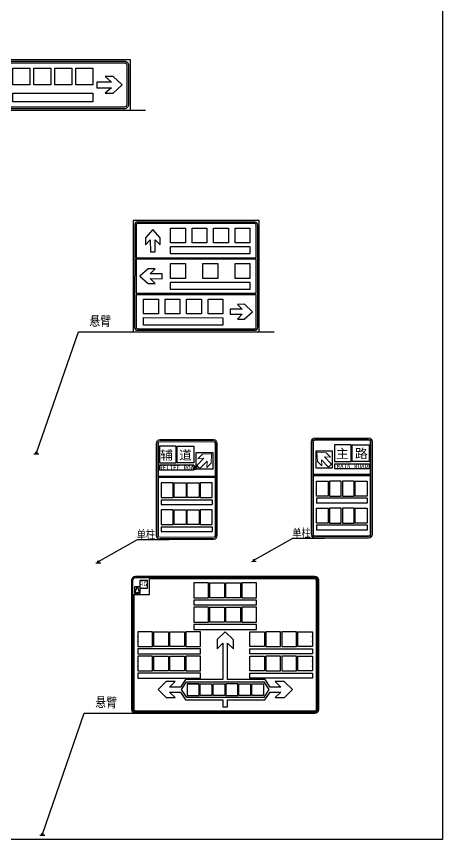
# Model space of a CAD drawing. Header units: millimetres. Extents: x 108070 to 108876, y 12470 to 12955.
# Drawn here: x 108499.5 to 108577.1, y 12720.9 to 12870.9 of the extents above; entities that cross this region are included whole.
import ezdxf

# ---------------------------------------------------------------- set-up
doc = ezdxf.new("R2010")
doc.units = ezdxf.units.MM
doc.header["$LTSCALE"] = 10
doc.layers.add('@-交通标志', color=7, linetype='CONTINUOUS')
doc.styles.add('-黑体', font='simhei.ttf', dxfattribs={"width": 0.8})
doc.styles.add('1', font='simhei.ttf', dxfattribs={"width": 1.2})
doc.styles.get("Standard").update_dxf_attribs({"font": 'txt', "bigfont": 'gbcbig.shx'})
doc.styles.add('黑体', font='simhei.ttf')

# ---------------------------------------------------------------- blocks, each defined once
blk = doc.blocks.new('A$C1B03350C')
at = {"layer": '@-交通标志'}
for p, q in [((22.93, 21.27), (0, 20.23)), ((23.85, 1.04), (22.93, 21.27)), ((0, 20.23), (0.92, 0)), ((22.13, 20.96), (0.82, 20)), ((22.14, 20.69), (0.83, 19.73)), ((14.69, 19.55), (17.39, 19.67)), ((14.82, 16.85), (14.69, 19.55)), ((17.39, 19.67), (17.51, 16.97)), ((18.6, 19.72), (21.3, 19.85)), ((18.73, 17.03), (18.6, 19.72)), ((21.3, 19.85), (21.42, 17.15)), ((22.69, 14.5), (22.42, 20.44)), ((23.54, 1.84), (22.69, 20.45)), ((0.31, 19.43), (1.15, 0.82)), ((0.58, 19.44), (0.85, 13.51)), ((3.65, 18.77), (2.37, 17.21)), ((5.06, 17.34), (3.65, 18.77)), ((6.87, 19.19), (9.57, 19.31)), ((6.99, 16.49), (6.87, 19.19)), ((9.57, 19.31), (9.69, 16.62)), ((10.78, 19.37), (13.48, 19.49)), ((10.9, 16.67), (10.78, 19.37)), ((13.48, 19.49), (13.6, 16.79)), ((2.37, 17.21), (2.42, 15.94)), ((2.42, 15.94), (3.28, 16.88)), ((3.28, 16.88), (3.38, 14.71)), ((4.18, 16.92), (5.12, 16.07)), ((4.28, 14.75), (4.18, 16.92)), ((5.12, 16.07), (5.06, 17.34)), ((9.69, 16.62), (6.99, 16.49)), ((13.6, 16.79), (10.9, 16.67)), ((17.51, 16.97), (14.82, 16.85)), ((21.42, 17.15), (18.73, 17.03)), ((7.02, 15.82), (21.45, 16.47)), ((7.08, 14.47), (7.02, 15.82)), ((21.52, 15.13), (7.08, 14.47)), ((21.45, 16.47), (21.52, 15.13)), ((0.85, 13.51), (22.69, 14.5)), ((22.71, 14.23), (0.86, 13.24)), ((3.38, 14.71), (4.28, 14.75)), ((22.99, 8.03), (22.71, 14.23)), ((0.86, 13.24), (1.14, 7.04)), ((7.17, 12.72), (9.86, 12.84)), ((7.29, 10.02), (7.17, 12.72)), ((9.86, 12.84), (9.99, 10.14)), ((13.03, 12.98), (15.73, 13.11)), ((13.15, 10.29), (13.03, 12.98)), ((15.73, 13.11), (15.85, 10.41)), ((18.9, 13.25), (21.59, 13.37)), ((19.02, 10.55), (18.9, 13.25)), ((21.59, 13.37), (21.72, 10.68)), ((3.11, 11.59), (1.67, 10.17)), ((4.38, 11.64), (3.11, 11.59)), ((3.52, 10.7), (4.38, 11.64)), ((5.7, 10.8), (3.52, 10.7)), ((5.74, 9.9), (5.7, 10.8)), ((21.72, 10.68), (19.02, 10.55)), ((1.67, 10.17), (3.23, 8.89)), ((3.56, 9.81), (5.74, 9.9)), ((4.5, 8.95), (3.56, 9.81)), ((9.99, 10.14), (7.29, 10.02)), ((7.32, 9.35), (21.75, 10)), ((7.38, 8), (7.32, 9.35)), ((15.85, 10.41), (13.15, 10.29)), ((21.75, 10), (21.81, 8.65)), ((1.14, 7.04), (22.99, 8.03)), ((23, 7.76), (1.15, 6.77)), ((3.23, 8.89), (4.5, 8.95)), ((21.81, 8.65), (7.38, 8)), ((23.27, 1.83), (23, 7.76)), ((1.15, 6.77), (1.42, 0.83)), ((2.54, 6.02), (5.24, 6.14)), ((2.66, 3.32), (2.54, 6.02)), ((5.24, 6.14), (5.36, 3.45)), ((6.45, 6.2), (9.15, 6.32)), ((6.57, 3.5), (6.45, 6.2)), ((9.15, 6.32), (9.27, 3.62)), ((10.36, 6.38), (13.06, 6.5)), ((10.48, 3.68), (10.36, 6.38)), ((13.06, 6.5), (13.18, 3.8)), ((14.27, 6.55), (16.97, 6.68)), ((14.39, 3.86), (14.27, 6.55)), ((16.97, 6.68), (17.09, 3.98)), ((20.58, 4.99), (18.4, 4.89)), ((18.4, 4.89), (18.44, 3.99)), ((20.91, 5.91), (19.64, 5.85)), ((19.64, 5.85), (20.58, 4.99)), ((22.47, 4.63), (20.91, 5.91)), ((21.03, 3.21), (22.47, 4.63)), ((5.36, 3.45), (2.66, 3.32)), ((2.69, 2.65), (17.12, 3.3)), ((9.27, 3.62), (6.57, 3.5)), ((13.18, 3.8), (10.48, 3.68)), ((17.09, 3.98), (14.39, 3.86)), ((17.12, 3.3), (17.18, 1.96)), ((18.44, 3.99), (20.62, 4.09)), ((20.62, 4.09), (19.76, 3.15)), ((19.76, 3.15), (21.03, 3.21)), ((1.7, 0.58), (23.01, 1.54)), ((2.75, 1.3), (2.69, 2.65)), ((17.18, 1.96), (2.75, 1.3)), ((0.92, 0), (23.85, 1.04)), ((1.72, 0.31), (23.02, 1.27))]:
    blk.add_line(p, q, dxfattribs=at)
for centre, major_axis, start_param, end_param in [((0.85, 19.46), (-0.382, 0.382), -0.739991, 0.830805), ((0.85, 19.46), (0.191, 0.191), 0.830805, 2.401601), ((22.15, 20.42), (-0.382, 0.382), 3.972398, 5.543194), ((22.15, 20.42), (-0.191, 0.191), 3.972398, 5.543194), ((23, 1.81), (0.191, 0.191), 3.972398, 5.543194), ((23, 1.81), (-0.382, 0.382), 2.401601, 3.972398), ((1.69, 0.85), (-0.382, 0.382), 0.830805, 2.401601), ((1.69, 0.85), (0.191, 0.191), 2.401601, 3.972398)]:
    blk.add_ellipse(centre, major_axis=major_axis, ratio=1, start_param=start_param, end_param=end_param, dxfattribs=at)
blk = doc.blocks.new('A$C746A6219')
at = {"layer": '@-交通标志', "lineweight": 0}
for p, q in [((-10, 4), (-10, 254)), ((-7, 4), (-7, 254)), ((-4, 4), (-4, 254)), ((0, 264), (15.3, 264)), ((0, 261), (15.3, 261)), ((0, 258), (15.3, 258)), ((15.3, 264), (145, 264)), ((15.3, 261), (145, 261)), ((15.3, 258), (145, 258)), ((149, 254), (149, 4)), ((152, 254), (152, 4)), ((155, 254), (155, 4)), ((102.8, 212.2), (114.8, 224.1)), ((102.8, 212.2), (114.8, 224.1)), ((114.8, 224.1), (139.5, 225.5)), ((114.8, 224.1), (139.5, 225.5)), ((139.5, 225.5), (138.3, 200.5)), ((139.5, 225.5), (138.3, 200.5)), ((99.7, 193.9), (119.1, 213.3)), ((99.7, 193.9), (119.1, 213.3)), ((119.1, 213.3), (102.8, 212.2)), ((119.1, 213.3), (102.8, 212.2)), ((127.3, 205.2), (107.9, 185.8)), ((127.3, 205.2), (107.9, 185.8)), ((119.1, 213.3), (119.1, 213.3)), ((119.1, 213.3), (119.1, 213.3)), ((126.4, 188.6), (127.3, 205.2)), ((126.4, 188.6), (127.3, 205.2)), ((138.3, 200.5), (126.4, 188.6)), ((138.3, 200.5), (126.4, 188.6)), ((107.9, 185.8), (99.7, 193.9)), ((107.9, 185.8), (99.7, 193.9)), ((145, 0), (0, 0)), ((145, -3), (0, -3)), ((145, -6), (0, -6))]:
    blk.add_line(p, q, dxfattribs=at)
at = {"layer": '@-交通标志'}
for p, q in [((44, 245.7), (-1, 245.7)), ((-1, 245.7), (-1, 200.7)), ((44, 200.7), (44, 245.7)), ((47, 200.7), (47, 245.7)), ((47, 245.7), (92, 245.7)), ((92, 245.7), (92, 200.7)), ((97.6, 183.9), (97.6, 228.9)), ((97.6, 228.9), (142.6, 228.9)), ((142.6, 228.9), (142.6, 183.9)), ((-1, 200.7), (44, 200.7)), ((92, 200.7), (47, 200.7)), ((-1, 194.7), (-1, 181.7)), ((92, 194.7), (-1, 194.7)), ((92, 181.7), (-1, 181.7)), ((92, 194.7), (92, 181.7)), ((142.6, 183.9), (97.6, 183.9)), ((-4, 165.3), (149, 165.3)), ((-4, 162.3), (149, 162.3)), ((36, 147.3), (4, 147.3)), ((4, 147.3), (4, 107.3)), ((36, 107.3), (36, 147.3)), ((39, 107.3), (39, 147.3)), ((39, 147.3), (71, 147.3)), ((71, 147.3), (71, 107.3)), ((74, 107.3), (74, 147.3)), ((74, 147.3), (106, 147.3)), ((106, 147.3), (106, 107.3)), ((141, 147.3), (109, 147.3)), ((109, 147.3), (109, 107.3)), ((141, 107.3), (141, 147.3)), ((4, 107.3), (36, 107.3)), ((4, 101.3), (4, 88.3)), ((4, 101.3), (141, 101.3)), ((71, 107.3), (39, 107.3)), ((106, 107.3), (74, 107.3)), ((109, 107.3), (141, 107.3)), ((141, 101.3), (141, 88.3)), ((4, 88.3), (141, 88.3)), ((36, 74.3), (4, 74.3)), ((4, 74.3), (4, 34.3)), ((36, 34.3), (36, 74.3)), ((39, 34.3), (39, 74.3)), ((39, 74.3), (71, 74.3)), ((71, 74.3), (71, 34.3)), ((74, 34.3), (74, 74.3)), ((74, 74.3), (106, 74.3)), ((106, 74.3), (106, 34.3)), ((141, 74.3), (109, 74.3)), ((109, 74.3), (109, 34.3)), ((141, 34.3), (141, 74.3)), ((4, 34.3), (36, 34.3)), ((4, 28.3), (4, 15.3)), ((4, 28.3), (141, 28.3)), ((71, 34.3), (39, 34.3)), ((106, 34.3), (74, 34.3)), ((109, 34.3), (141, 34.3)), ((141, 28.3), (141, 15.3)), ((4, 15.3), (141, 15.3))]:
    blk.add_line(p, q, dxfattribs=at)
at = {"layer": '@-交通标志', "lineweight": 0}
for centre, radius, start, end in [((0, 254), 10, 90, 180), ((0, 254), 7, 90, 180), ((0, 254), 4, 90, 180), ((145, 254), 10, 0, 90), ((145, 254), 7, 0, 90), ((145, 254), 4, 0, 90), ((0, 4), 10, 180, 270), ((0, 4), 7, 180, 270), ((0, 4), 4, 180, 270), ((145, 4), 4, 270, 0), ((145, 4), 7, 270, 0), ((145, 4), 10, 270, 0)]:
    blk.add_arc(centre, radius, start, end, dxfattribs=at)
at = {"layer": '@-交通标志', "color": 7, "style": '1'}
blk.add_text('辅 道', height=25, dxfattribs=at).set_placement((1.1, 209.6))
at = {"layer": '@-交通标志', "color": 7, "lineweight": 0, "style": '黑体'}
blk.add_text('RELIEF ROAD', height=12, dxfattribs=at).set_placement((-1.4, 181.7))
blk = doc.blocks.new('A$C61B13433')
at = {"layer": '@-交通标志', "linetype": 'ByBlock', "lineweight": -3}
for points in [[(0.13, 0, 1), (-0.13, 0, 1)], [(0.54, -0.23), (0.48, -0.01), (-0.44, -0.27), (-0.38, -0.49)]]:
    blk.add_hatch(color=14, dxfattribs=at).paths.add_polyline_path(points)
at = {"layer": '@-交通标志', "color": 14}
blk.add_circle((0, 0), 0.132, dxfattribs=at)
blk = doc.blocks.new('A$C4FDC4A08')
at = {"layer": '@-交通标志', "lineweight": 0}
for p, q in [((9.63, 20.06), (0, 20.06)), ((9.63, 19.84), (0, 19.84)), ((10.77, 20.06), (9.63, 20.06)), ((10.77, 19.84), (9.63, 19.84)), ((-0.74, 19.32), (-0.74, 0.74)), ((-0.52, 19.32), (-0.52, 0.74)), ((-0.3, 19.32), (-0.3, 0.74)), ((9.63, 19.62), (0, 19.62)), ((10.77, 19.62), (9.63, 19.62)), ((11.07, 0.74), (11.07, 19.32)), ((11.29, 0.74), (11.29, 19.32)), ((11.52, 0.74), (11.52, 19.32)), ((2.25, 17.09), (0.41, 17.2)), ((0.41, 17.2), (0.5, 15.34)), ((2.25, 17.09), (0.41, 17.2)), ((0.41, 17.2), (0.5, 15.34)), ((3.13, 16.21), (2.25, 17.09)), ((3.13, 16.21), (2.25, 17.09)), ((0.5, 15.34), (1.38, 14.46)), ((0.5, 15.34), (1.38, 14.46)), ((1.38, 14.46), (1.32, 15.69)), ((1.32, 15.69), (2.76, 14.25)), ((1.38, 14.46), (1.32, 15.69)), ((1.32, 15.69), (2.76, 14.25)), ((1.92, 16.29), (3.13, 16.21)), ((3.36, 14.85), (1.92, 16.29)), ((1.92, 16.29), (1.92, 16.29)), ((1.92, 16.29), (3.13, 16.21)), ((3.36, 14.85), (1.92, 16.29)), ((1.92, 16.29), (1.92, 16.29)), ((2.76, 14.25), (3.36, 14.85)), ((2.76, 14.25), (3.36, 14.85)), ((0, 0.45), (10.77, 0.45)), ((0, 0.22), (10.77, 0.22)), ((0, 0), (10.77, 0))]:
    blk.add_line(p, q, dxfattribs=at)
at = {"layer": '@-交通标志'}
for p, q in [((7.28, 18.7), (3.94, 18.7)), ((3.94, 18.7), (3.94, 15.35)), ((7.28, 15.35), (7.28, 18.7)), ((7.5, 15.35), (7.5, 18.7)), ((7.5, 18.7), (10.85, 18.7)), ((10.85, 18.7), (10.85, 15.35)), ((3.52, 17.45), (0.18, 17.45)), ((0.18, 17.45), (0.18, 14.11)), ((3.52, 14.11), (3.52, 17.45)), ((3.94, 15.35), (7.28, 15.35)), ((3.94, 14.91), (3.94, 13.94)), ((3.94, 14.91), (10.85, 14.91)), ((10.85, 15.35), (7.5, 15.35)), ((10.85, 14.91), (10.85, 13.94)), ((0.18, 14.11), (3.52, 14.11)), ((3.94, 13.94), (10.85, 13.94)), ((11.07, 12.73), (-0.3, 12.73)), ((11.07, 12.5), (-0.3, 12.5)), ((0.3, 8.42), (0.3, 11.39)), ((0.3, 11.39), (2.67, 11.39)), ((2.67, 11.39), (2.67, 8.42)), ((5.28, 11.39), (2.9, 11.39)), ((2.9, 11.39), (2.9, 8.42)), ((5.28, 8.42), (5.28, 11.39)), ((7.88, 11.39), (5.5, 11.39)), ((5.5, 11.39), (5.5, 8.42)), ((7.88, 8.42), (7.88, 11.39)), ((8.1, 8.42), (8.1, 11.39)), ((8.1, 11.39), (10.48, 11.39)), ((10.48, 11.39), (10.48, 8.42)), ((2.67, 8.42), (0.3, 8.42)), ((2.9, 8.42), (5.28, 8.42)), ((5.5, 8.42), (7.88, 8.42)), ((10.48, 8.42), (8.1, 8.42)), ((0.3, 7.97), (0.3, 7.01)), ((10.48, 7.97), (0.3, 7.97)), ((10.48, 7.01), (0.3, 7.01)), ((10.48, 7.97), (10.48, 7.01)), ((0.3, 2.99), (0.3, 5.97)), ((0.3, 5.97), (2.67, 5.97)), ((2.67, 5.97), (2.67, 2.99)), ((5.28, 5.97), (2.9, 5.97)), ((2.9, 5.97), (2.9, 2.99)), ((5.28, 2.99), (5.28, 5.97)), ((7.88, 5.97), (5.5, 5.97)), ((5.5, 5.97), (5.5, 2.99)), ((7.88, 2.99), (7.88, 5.97)), ((8.1, 2.99), (8.1, 5.97)), ((8.1, 5.97), (10.48, 5.97)), ((10.48, 5.97), (10.48, 2.99)), ((2.67, 2.99), (0.3, 2.99)), ((0.3, 2.55), (0.3, 1.58)), ((10.48, 2.55), (0.3, 2.55)), ((2.9, 2.99), (5.28, 2.99)), ((5.5, 2.99), (7.88, 2.99)), ((10.48, 2.99), (8.1, 2.99)), ((10.48, 2.55), (10.48, 1.58)), ((10.48, 1.58), (0.3, 1.58))]:
    blk.add_line(p, q, dxfattribs=at)
at = {"layer": '@-交通标志', "lineweight": 0}
for centre, radius, start, end in [((0, 19.32), 0.743, 90, 180), ((0, 19.32), 0.52, 90, 180), ((10.77, 19.32), 0.743, 0, 90), ((10.77, 19.32), 0.52, 0, 90), ((0, 19.32), 0.297, 90, 180), ((10.77, 19.32), 0.297, 0, 90), ((0, 0.74), 0.743, 180, 270), ((0, 0.74), 0.52, 180, 270), ((0, 0.74), 0.297, 180, 270), ((10.77, 0.74), 0.297, 270, 0), ((10.77, 0.74), 0.52, 270, 0), ((10.77, 0.74), 0.743, 270, 0)]:
    blk.add_arc(centre, radius, start, end, dxfattribs=at)
at = {"layer": '@-交通标志', "color": 7, "style": '1'}
blk.add_text('主 路', height=1.857, dxfattribs=at).set_placement((4.25, 16.02))
at = {"layer": '@-交通标志', "color": 7, "lineweight": 0, "style": '黑体'}
blk.add_text('MAIN ROAD', height=0.892, dxfattribs=at).set_placement((4.36, 13.97))
blk = doc.blocks.new('A$C67AE5126')
at = {"layer": '@-交通标志'}
for points in [[(0, 0), (460, 0, 0.414214), (470, 10), (470, 340, 0.414214), (460, 350), (0, 350, 0.414214), (-10, 340), (-10, 10, 0.414214)], [(0, 3), (460, 3, 0.414214), (467, 10), (467, 340, 0.414214), (460, 347), (0, 347, 0.414214), (-7, 340), (-7, 10, 0.414214)]]:
    blk.add_lwpolyline(points, format="xyb", close=True, dxfattribs=at)
blk.add_lwpolyline([(-4, 304), (-4, 10, 0.414214), (0, 6), (460, 6, 0.414214), (464, 10), (464, 340, 0.414214), (460, 344), (36, 344)], format="xyb", dxfattribs=at)
for points in [[(-4, 304), (36, 304), (36, 344)], [(-1.4, 306.5), (4.7, 324.9), (11.4, 306.4), (4.8, 309.4), (-1.4, 306.5)], [(6, 208.7), (6, 170.7)], [(454, 208.7), (454, 170.7)], [(6, 146), (6, 108)], [(454, 146), (454, 108)], [(133.1, 74.7), (163.1, 74.7)]]:
    blk.add_lwpolyline(points, dxfattribs=at)
for points in [[(11.4, 320.2), (31.4, 320.2), (31.4, 340.2), (11.4, 340.2)], [(-1.3, 325), (11.4, 325), (11.4, 306.4), (-1.3, 306.4)], [(149.5, 296), (187.5, 296), (187.5, 334), (149.5, 334)], [(228.5, 296), (190.5, 296), (190.5, 334), (228.5, 334)], [(269.5, 296), (231.5, 296), (231.5, 334), (269.5, 334)], [(272.5, 296), (310.5, 296), (310.5, 334), (272.5, 334)], [(149.5, 277.3), (310.5, 277.3), (310.5, 290), (149.5, 290)], [(149.5, 233.3), (187.5, 233.3), (187.5, 271.3), (149.5, 271.3)], [(228.5, 233.3), (190.5, 233.3), (190.5, 271.3), (228.5, 271.3)], [(269.5, 233.3), (231.5, 233.3), (231.5, 271.3), (269.5, 271.3)], [(272.5, 233.3), (310.5, 233.3), (310.5, 271.3), (272.5, 271.3)], [(149.5, 214.7), (310.5, 214.7), (310.5, 227.3), (149.5, 227.3)], [(6, 170.7), (44, 170.7), (44, 208.7), (6, 208.7)], [(85, 170.7), (47, 170.7), (47, 208.7), (85, 208.7)], [(235.8, 179.3), (251, 164.9), (251, 188), (229.8, 208.7), (209.6, 188.4), (209.6, 164.8), (224.2, 179.3), (224.2, 86.2), (223.9, 86.2), (128.1, 86.2), (115.4, 66.3), (87.7, 66.3), (102.2, 80.6), (79.2, 80.6), (58.3, 60.1), (78.6, 39.8), (102, 39.8), (87.8, 54), (115.4, 54), (128.4, 34), (224.2, 34), (224.2, 34), (224.2, 16), (235.8, 16), (235.8, 34), (332.1, 34), (345.1, 54), (372.7, 54), (358.5, 39.8), (381.9, 39.8), (402.2, 60.1), (381.3, 80.6), (358.3, 80.6), (372.8, 66.3), (345.1, 66.3), (332.4, 86.2), (235.8, 86.2)], [(126, 170.7), (88, 170.7), (88, 208.7), (126, 208.7)], [(129, 170.7), (167, 170.7), (167, 208.7), (129, 208.7)], [(331, 170.7), (293, 170.7), (293, 208.7), (331, 208.7)], [(334, 170.7), (372, 170.7), (372, 208.7), (334, 208.7)], [(375, 170.7), (413, 170.7), (413, 208.7), (375, 208.7)], [(454, 170.7), (416, 170.7), (416, 208.7), (454, 208.7)], [(6, 152), (167, 152), (167, 164.7), (6, 164.7)], [(454, 152), (293, 152), (293, 164.7), (454, 164.7)], [(6, 108), (44, 108), (44, 146), (6, 146)], [(85, 108), (47, 108), (47, 146), (85, 146)], [(126, 108), (88, 108), (88, 146), (126, 146)], [(129, 108), (167, 108), (167, 146), (129, 146)], [(331, 108), (293, 108), (293, 146), (331, 146)], [(334, 108), (372, 108), (372, 146), (334, 146)], [(375, 108), (413, 108), (413, 146), (375, 146)], [(454, 108), (416, 108), (416, 146), (454, 146)], [(6, 89.3), (167, 89.3), (167, 102), (6, 102)], [(454, 89.3), (293, 89.3), (293, 102), (454, 102)], [(329.3, 80.5), (342.3, 60.1), (329, 39.6), (131.5, 39.6), (118.2, 60.1), (131.2, 80.5)], [(133.1, 45.1), (163.1, 45.1), (163.1, 75.1), (133.1, 75.1)], [(196.1, 45.1), (166.1, 45.1), (166.1, 75.1), (196.1, 75.1)], [(229.1, 45.1), (199.1, 45.1), (199.1, 75.1), (229.1, 75.1)], [(232.1, 45.1), (262.1, 45.1), (262.1, 75.1), (232.1, 75.1)], [(295.1, 45.1), (265.1, 45.1), (265.1, 75.1), (295.1, 75.1)], [(328.1, 45.1), (298.1, 45.1), (298.1, 75.1), (328.1, 75.1)]]:
    blk.add_lwpolyline(points, close=True, dxfattribs=at)
for p in [(6, 196), (454, 196), (6, 183.3), (454, 183.3), (6, 133.3), (454, 133.3), (6, 120.7), (454, 120.7)]:
    blk.add_point(p, dxfattribs=at)
at = {"layer": '@-交通标志', "insert": (11.9, 339.7), "char_height": 12.48, "width": 318.69, "attachment_point": 1}
blk.add_mtext('{\\fSTJTBZ|b0|i0|c134|p2;北}', dxfattribs=at)
blk = doc.blocks.new('A$C0F405C3F')
at = {"layer": '@-交通标志'}
for points in [[(75, 30), (0, 30), (0, 0), (75, 0)], [(5, 25), (15, 25), (15, 15), (5, 15)], [(17.5, 25), (27.5, 25), (27.5, 15), (17.5, 15)], [(30, 25), (40, 25), (40, 15), (30, 15)], [(42.5, 25), (52.5, 25), (52.5, 15), (42.5, 15)], [(55, 13.35), (63.62, 13.35), (60, 10), (64.6, 10), (70, 15), (64.6, 20), (60, 20), (63.62, 16.65), (55, 16.65)], [(5, 10), (52.5, 10), (52.5, 5), (5, 5)]]:
    blk.add_lwpolyline(points, close=True, dxfattribs=at)
for points in [[(71.5, 29), (3.5, 29, 0.414214), (1, 26.5), (1, 3.5, 0.414214), (3.5, 1), (71.5, 1, 0.414214), (74, 3.5), (74, 26.5, 0.414214)], [(71.5, 28), (3.5, 28, 0.414214), (2, 26.5), (2, 3.5, 0.414214), (3.5, 2), (71.5, 2, 0.414214), (73, 3.5), (73, 26.5, 0.414214)]]:
    blk.add_lwpolyline(points, format="xyb", close=True, dxfattribs=at)
blk = doc.blocks.new('A$C4D7F043C')
at = {"layer": '@-交通标志', "linetype": 'ByBlock', "lineweight": -3}
for points in [[(0.13, 0, 1), (-0.13, 0, 1)], [(0.46, -0.38), (0.46, -0.14), (-0.5, -0.14), (-0.5, -0.37)]]:
    blk.add_hatch(color=14, dxfattribs=at).paths.add_polyline_path(points)
at = {"layer": '@-交通标志', "color": 14}
blk.add_circle((0, 0), 0.132, dxfattribs=at)

msp = doc.modelspace()

# ---------------------------------------------------------------- linework, layer by layer
at = {"layer": '@-交通标志', "lineweight": 0, "ltscale": 0.5}
for p, q in [((108520.75, 12813.49), (108510.78, 12813.49)), ((108521.83, 12743.99), (108511.86, 12743.99))]:
    msp.add_line(p, q, dxfattribs=at)
at = {"layer": '@-交通标志'}
for p, q in [((108514.43, 12771.6), (108521.54, 12775.62)), ((108542.74, 12771.87), (108549.85, 12775.89))]:
    msp.add_line(p, q, dxfattribs=at)
msp.add_lwpolyline([(108344.12, 12879.3), (108577.08, 12879.3), (108577.08, 12720.94), (108344.12, 12720.94)], close=True, dxfattribs=at)
for points in [[(108487.36, 12853.88), (108523.03, 12853.88)], [(108503.15, 12791.44), (108510.78, 12813.49)], [(108510.78, 12813.49), (108546.45, 12813.49)], [(108521.53, 12775.62), (108527.26, 12775.62)], [(108549.85, 12775.89), (108555.57, 12775.89)], [(108504.23, 12721.94), (108511.86, 12743.99)], [(108511.86, 12743.99), (108547.53, 12743.99)]]:
    msp.add_lwpolyline(points, dxfattribs=at)

# ---------------------------------------------------------------- block references
for name, p, xscale, yscale, zscale in [('A$C0F405C3F', (108497.33, 12853.88), 0.305999999967753, 0.305999999967753, 0.305999999967753), ('A$C746A6219', (108525.61, 12776.02), 0.06749999984420821, 0.06749999984420821, 0.06749999984420821), ('A$C4FDC4A08', (108553.84, 12775.89), 0.9085157141521247, 0.9085157141521247, 0.9085157141521247), ('A$C67AE5126', (108521.16, 12743.99), 0.07105263141497066, 0.07105263141497066, 0.07105263141497066)]:
    msp.add_blockref(name, p, dxfattribs=dict(at, xscale=xscale, yscale=yscale, zscale=zscale))
for name, p, rotation in [('A$C1B03350C', (108519.84, 12813.53), 357.3983788587957), ('A$C61B13433', (108514.43, 12771.6), 344.6212385038082), ('A$C61B13433', (108542.74, 12771.87), 344.6212385038082), ('A$C61B13433', (108504.25, 12721.97, -65.99), 344.6212385038082)]:
    msp.add_blockref(name, p, dxfattribs=dict(at, rotation=rotation))
msp.add_blockref('A$C4D7F043C', (108503.15, 12791.44), dxfattribs=at)

# ---------------------------------------------------------------- texts
at = {"layer": '@-交通标志', "style": '-黑体', "width": 0.8}
for p in [(108512.77, 12814.61), (108513.85, 12745.11)]:
    msp.add_text('悬臂', height=1.8, rotation=358.4218, dxfattribs=at).set_placement(p)
at = {"layer": '@-交通标志', "color": 0, "style": '黑体', "width": 0.8}
for p in [(108549.73, 12776.03), (108521.42, 12775.76)]:
    msp.add_text('单柱', height=1.5, rotation=0.9083, dxfattribs=at).set_placement(p)

doc.saveas('drawing.dxf')
